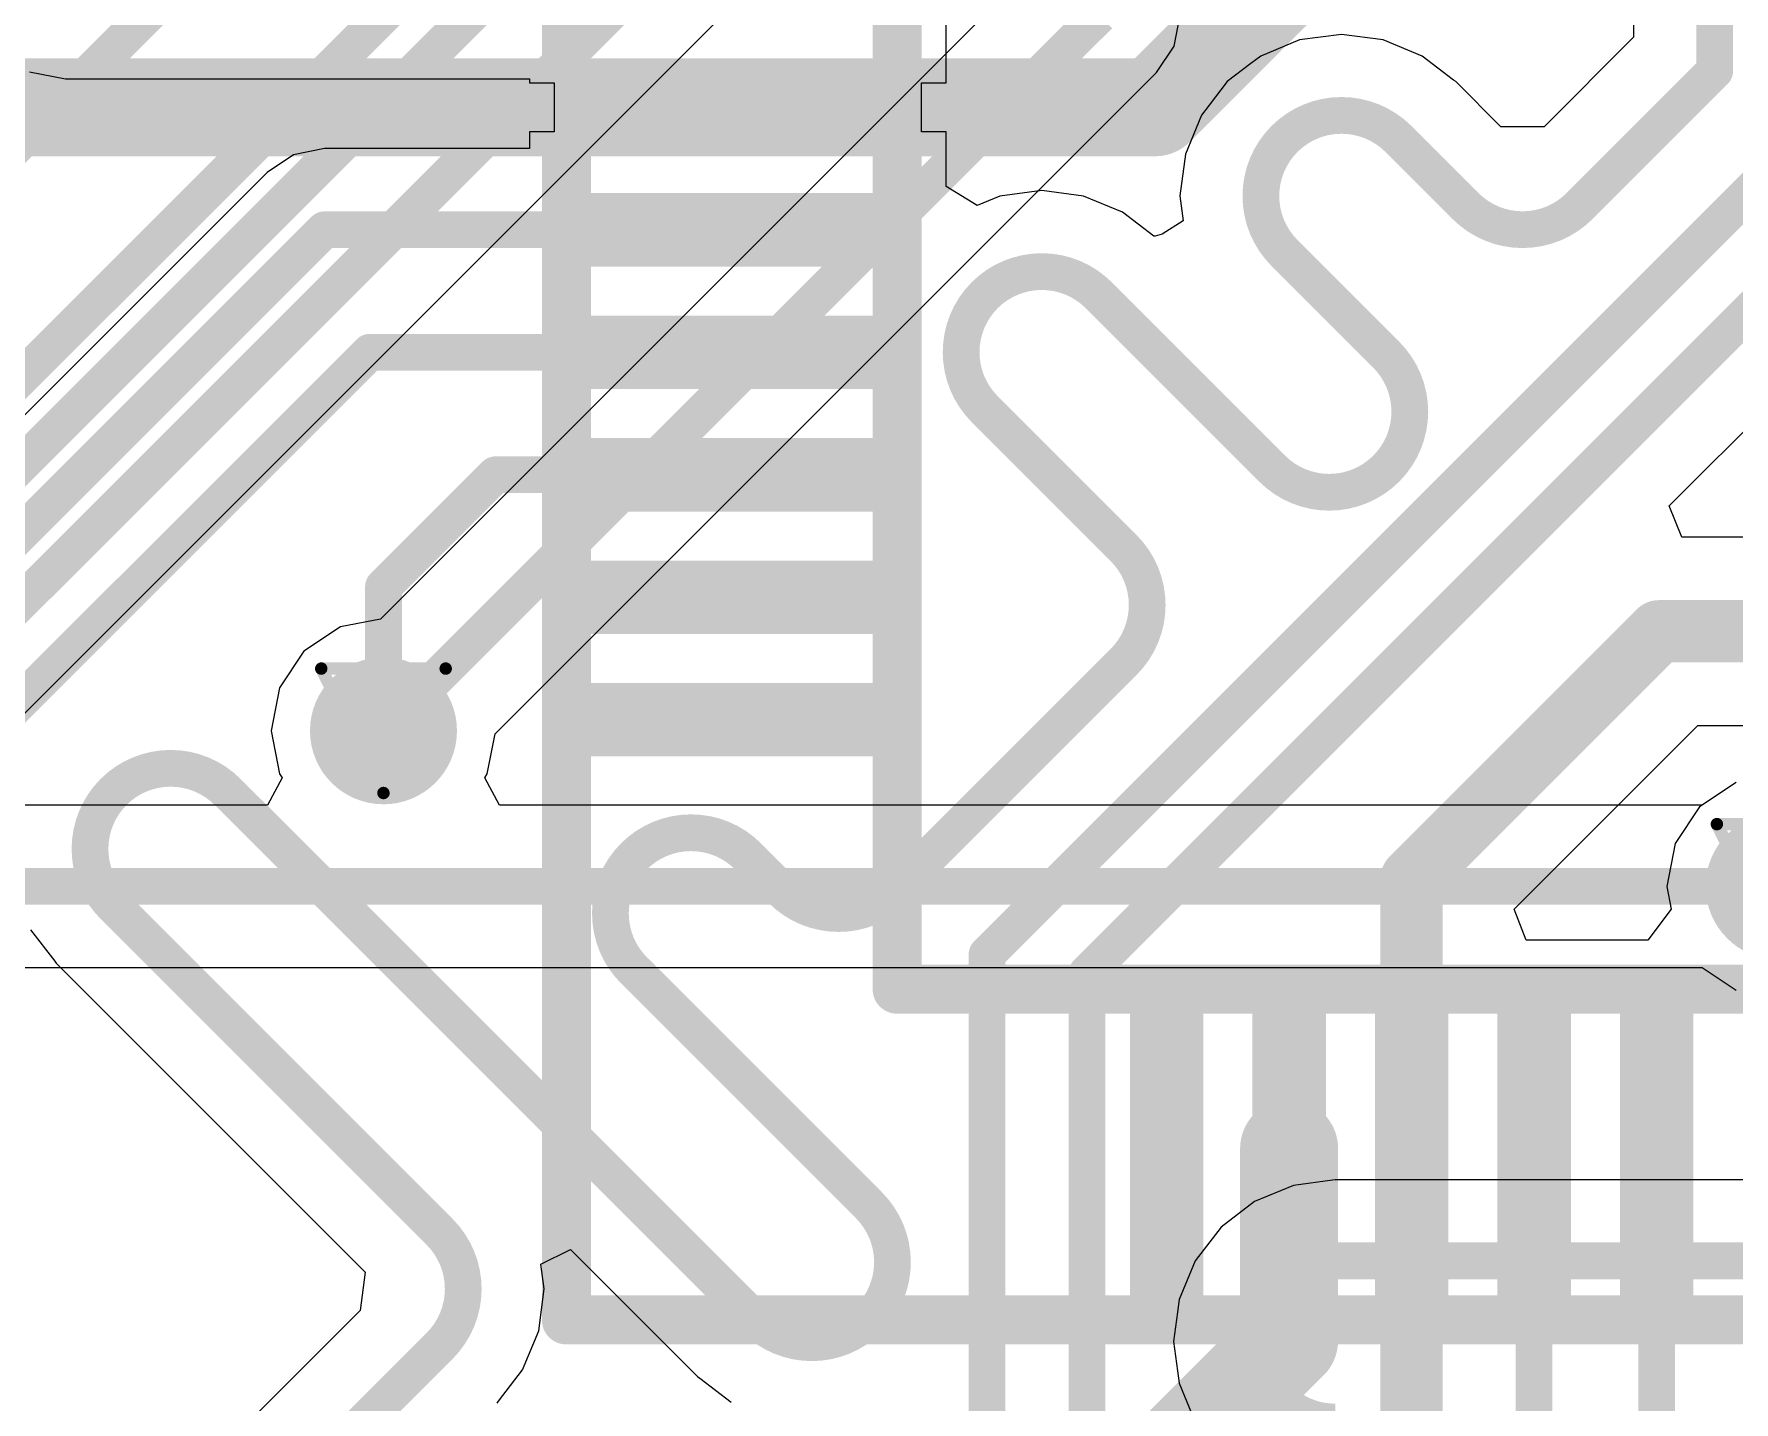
# Model space of a CAD drawing. Header units: millimetres. Extents: x 9.6 to 105, y 7.6 to 66.9.
# Drawn here: x 57.04 to 63.98, y 34.39 to 39.98 of the extents above; entities that cross this region are included whole.
import ezdxf

# ---------------------------------------------------------------- set-up
doc = ezdxf.new("R2010")
doc.units = ezdxf.units.MM
for name, color, linetype in [('BottomLayer', 5, 'Continuous'), ('BottomSolder', 6, 'Continuous'), ('DrillDrawing', 1, 'Continuous'), ('Mechanical2', 216, 'Continuous'), ('Mechanical3', 76, 'Continuous'), ('Mechanical5', 56, 'Continuous'), ('TopLayer', 1, 'Continuous'), ('TopOverlay', 2, 'Continuous'), ('TopPaste', 8, 'Continuous'), ('TopSolder', 216, 'Continuous'), ('ViaHoleLayer', 16, 'Continuous')]:
    doc.layers.add(name, color=color, linetype=linetype)

msp = doc.modelspace()

# ---------------------------------------------------------------- hatches: boundary and pattern name
at = {"layer": 'BottomLayer'}
h = msp.add_hatch(color=5, dxfattribs=at)
edge = h.paths.add_edge_path()
edge.add_arc((58.4708, 37.1348), 0.1999996, 0, 360)
h = msp.add_hatch(color=5, dxfattribs=at)
edge = h.paths.add_edge_path()
edge.add_arc((64.1673088, 36.4998), 0.1999996, 0, 360)
at = {"layer": 'BottomSolder'}
h = msp.add_hatch(color=6, dxfattribs=at)
edge = h.paths.add_edge_path()
edge.add_arc((58.4708, 37.1348), 0.2999994, 0, 360)
h = msp.add_hatch(color=6, dxfattribs=at)
edge = h.paths.add_edge_path()
edge.add_arc((64.1673088, 36.4998), 0.2999994, 0, 360)
at = {"layer": 'TopLayer'}
for points in [[(59.31727913, 39.8299813), (60.51727927, 39.8299813), (60.51727927, 39.5299819), (59.31727913, 39.5299819)], [(59.31727913, 39.3300077), (60.51727927, 39.3300077), (60.51727927, 39.0300083), (59.31727913, 39.0300083)], [(59.31727913, 38.82998329999999), (60.51727927, 38.82998329999999), (60.51727927, 38.5299839), (59.31727913, 38.5299839)], [(59.31727913, 38.3300097), (60.51727927, 38.3300097), (60.51727927, 38.0300103), (59.31727913, 38.0300103)], [(59.31727913, 37.8299853), (60.51727927, 37.8299853), (60.51727927, 37.5299859), (59.31727913, 37.5299859)], [(59.31727913, 37.3300117), (60.51727927, 37.3300117), (60.51727927, 37.0300123), (59.31727913, 37.0300123)], [(61.51728869999999, 36.03000287), (61.8172881, 36.03000287), (61.8172881, 34.83000273), (61.51728869999999, 34.83000273)], [(62.0173131, 36.03000287), (62.3173125, 36.03000287), (62.3173125, 34.83000273), (62.0173131, 34.83000273)], [(62.5172867, 36.03000287), (62.8172861, 36.03000287), (62.8172861, 34.83000273), (62.5172867, 34.83000273)], [(63.01731109999999, 36.03000287), (63.3173105, 36.03000287), (63.3173105, 34.83000273), (63.01731109999999, 34.83000273)], [(63.5172847, 36.03000287), (63.81728409999999, 36.03000287), (63.81728409999999, 34.83000273), (63.5172847, 34.83000273)]]:
    msp.add_hatch(color=1, dxfattribs=at).paths.add_polyline_path(points)
h = msp.add_hatch(color=1, dxfattribs=at)
edge = h.paths.add_edge_path()
edge.add_arc((58.4708, 37.1348), 0.1999996, 0, 360)
h = msp.add_hatch(color=1, dxfattribs=at)
edge = h.paths.add_edge_path()
edge.add_arc((64.1673088, 36.4998), 0.1999996, 0, 360)
at = {"layer": 'TopPaste'}
for points in [[(59.31727913, 39.8299813), (60.51727927, 39.8299813), (60.51727927, 39.5299819), (59.31727913, 39.5299819)], [(59.31727913, 39.3300077), (60.51727927, 39.3300077), (60.51727927, 39.0300083), (59.31727913, 39.0300083)], [(59.31727913, 38.82998329999999), (60.51727927, 38.82998329999999), (60.51727927, 38.5299839), (59.31727913, 38.5299839)], [(59.31727913, 38.3300097), (60.51727927, 38.3300097), (60.51727927, 38.0300103), (59.31727913, 38.0300103)], [(59.31727913, 37.8299853), (60.51727927, 37.8299853), (60.51727927, 37.5299859), (59.31727913, 37.5299859)], [(59.31727913, 37.3300117), (60.51727927, 37.3300117), (60.51727927, 37.0300123), (59.31727913, 37.0300123)], [(61.51728869999999, 36.03000287), (61.8172881, 36.03000287), (61.8172881, 34.83000273), (61.51728869999999, 34.83000273)], [(62.0173131, 36.03000287), (62.3173125, 36.03000287), (62.3173125, 34.83000273), (62.0173131, 34.83000273)], [(62.5172867, 36.03000287), (62.8172861, 36.03000287), (62.8172861, 34.83000273), (62.5172867, 34.83000273)], [(63.01731109999999, 36.03000287), (63.3173105, 36.03000287), (63.3173105, 34.83000273), (63.01731109999999, 34.83000273)], [(63.5172847, 36.03000287), (63.81728409999999, 36.03000287), (63.81728409999999, 34.83000273), (63.5172847, 34.83000273)]]:
    msp.add_hatch(color=8, dxfattribs=at).paths.add_polyline_path(points)
at = {"layer": 'TopSolder'}
for points in [[(59.31727913, 39.8299813), (60.51727927, 39.8299813), (60.51727927, 39.5299819), (59.31727913, 39.5299819)], [(59.31727913, 39.3300077), (60.51727927, 39.3300077), (60.51727927, 39.0300083), (59.31727913, 39.0300083)], [(59.31727913, 38.82998329999999), (60.51727927, 38.82998329999999), (60.51727927, 38.5299839), (59.31727913, 38.5299839)], [(59.31727913, 38.3300097), (60.51727927, 38.3300097), (60.51727927, 38.0300103), (59.31727913, 38.0300103)], [(59.31727913, 37.8299853), (60.51727927, 37.8299853), (60.51727927, 37.5299859), (59.31727913, 37.5299859)], [(59.31727913, 37.3300117), (60.51727927, 37.3300117), (60.51727927, 37.0300123), (59.31727913, 37.0300123)], [(61.51728869999999, 36.03000287), (61.8172881, 36.03000287), (61.8172881, 34.83000273), (61.51728869999999, 34.83000273)], [(62.0173131, 36.03000287), (62.3173125, 36.03000287), (62.3173125, 34.83000273), (62.0173131, 34.83000273)], [(62.5172867, 36.03000287), (62.8172861, 36.03000287), (62.8172861, 34.83000273), (62.5172867, 34.83000273)], [(63.01731109999999, 36.03000287), (63.3173105, 36.03000287), (63.3173105, 34.83000273), (63.01731109999999, 34.83000273)], [(63.5172847, 36.03000287), (63.81728409999999, 36.03000287), (63.81728409999999, 34.83000273), (63.5172847, 34.83000273)]]:
    msp.add_hatch(color=216, dxfattribs=at).paths.add_polyline_path(points)
h = msp.add_hatch(color=216, dxfattribs=at)
edge = h.paths.add_edge_path()
edge.add_arc((58.4708, 37.1348), 0.2999994, 0, 360)
h = msp.add_hatch(color=216, dxfattribs=at)
edge = h.paths.add_edge_path()
edge.add_arc((64.1673088, 36.4998), 0.2999994, 0, 360)
at = {"layer": 'ViaHoleLayer'}
h = msp.add_hatch(color=16, dxfattribs=at)
edge = h.paths.add_edge_path()
edge.add_arc((58.4708, 37.1348), 0.0999998, 0, 360)

# ---------------------------------------------------------------- linework, layer by layer
at = {"layer": 'BottomLayer'}
for p, q in [((56.7478926, 36.94849862), (60.93343414, 41.13404016)), ((61.06043414, 40.19305652), (58.45855974, 37.59118212)), ((61.69794112, 39.92899304), (61.72316586, 40.0558)), ((61.62611245999999, 39.82149008), (61.69794112, 39.92899304)), ((58.92718212, 37.12255973999999), (61.62611245999999, 39.82149008)), ((58.29521996, 37.55869043999999), (58.14636834, 37.45923166)), ((58.45855974, 37.59118212), (58.29521996, 37.55869043999999)), ((58.14636834, 37.45923166), (58.04690956, 37.31038004)), ((58.04690956, 37.31038004), (58.01198455999999, 37.1348)), ((58.01198455999999, 37.1348), (58.04690956, 36.95921996)), ((58.89469044000001, 36.95921996), (58.92718212, 37.12255973999999)), ((58.05763344, 36.94317224), (57.99776564, 36.83116586)), ((58.04690956, 36.95921996), (58.05763344, 36.94317224)), ((58.88396656, 36.94317224), (58.89469044000001, 36.95921996)), ((58.94383436, 36.83116586), (58.88396656, 36.94317224)), ((63.99172875999999, 36.92369043999999), (63.85325558, 36.83116586)), ((57.99776564, 36.83116586), (56.79649295999999, 36.83116586)), ((63.85325558, 36.83116586), (58.94383436, 36.83116586)), ((56.49985652, 36.16843414), (63.85325558, 36.16843414)), ((63.85325558, 36.16843414), (63.99172875999999, 36.07590955999999)), ((62.18506994, 35.2791776), (62.02597703999999, 35.21327984)), ((62.34479529999999, 35.30020626), (62.18506994, 35.2791776)), ((62.3557808, 35.30239066), (62.34479529999999, 35.30020626)), ((64.46728787999999, 35.30239066), (62.3557808, 35.30239066)), ((62.02597703999999, 35.21327984), (61.88936313999999, 35.10844896)), ((61.88936313999999, 35.10844896), (61.78453225999999, 34.97183252)), ((61.78453225999999, 34.97183252), (61.71863449999999, 34.81274216)), ((61.71863449999999, 34.81274216), (61.71197461999999, 34.7621606)), ((61.71197461999999, 34.7621606), (61.6954316, 34.64201606)), ((61.6954316, 34.64201606), (61.71197461999999, 34.5218639)), ((61.71197461999999, 34.5218639), (61.71863449999999, 34.47128234)), ((61.71863449999999, 34.47128234), (61.77219802, 34.3419684))]:
    msp.add_line(p, q, dxfattribs=at)
at = {"layer": 'BottomLayer', "const_width": 0.1499997}
for points in [[(53.0774148, 33.7466432), (61.0108, 41.6800284)], [(55.0208704, 37.5710704), (58.29299999999999, 40.8432)], [(53.28919999999999, 34.5186), (59.02959999999999, 40.259)], [(53.2638, 34.8488), (58.65459439999999, 40.23959439999999)], [(58.4708, 37.1348), (61.39179999999999, 40.0558)], [(56.36259999999999, 36.4998), (64.1673088, 36.4998)], [(62.3557808, 34.9710248), (66.395092, 34.9710248)]]:
    msp.add_lwpolyline(points, dxfattribs=at)
at = {"layer": 'BottomLayer', "const_width": 0.07499858}
for points in [[(58.43329944, 37.1348, 1), (58.50830056, 37.1348, 1)], [(62.31828023999999, 34.9710248, 1), (62.39328136, 34.9710248, 1)], [(62.31829802, 34.9710121, 1), (62.39329913999999, 34.9710121, 1)], [(61.98929944, 34.64201352, 1), (62.06430056, 34.64201352, 1)], [(61.98929944, 34.64201097999999, 1), (62.06430056, 34.64201097999999, 1)]]:
    msp.add_lwpolyline(points, format="xyb", close=True, dxfattribs=at)
at = {"layer": 'BottomLayer', "const_width": 0.1499997}
for points in [[(62.0268, 34.64201352, -0.4142135623730951), (62.35579858, 34.9710121)], [(62.35579858, 34.3130124, -0.4142135623730951), (62.0268, 34.64201097999999)]]:
    msp.add_lwpolyline(points, format="xyb", dxfattribs=at)
at = {"layer": 'DrillDrawing', "const_width": 0.0508}
for points in [[(58.21679999999999, 37.3888), (58.72479999999999, 37.3888)], [(58.21679999999999, 37.3888), (58.4708, 36.88079999999999)], [(58.4708, 36.88079999999999), (58.72479999999999, 37.3888)], [(63.9133088, 36.7538), (64.42130879999999, 36.7538)], [(63.9133088, 36.7538), (64.1673088, 36.2458)]]:
    msp.add_lwpolyline(points, dxfattribs=at)
at = {"layer": 'DrillDrawing', "const_width": 0.0254}
for points in [[(58.2041, 37.3888, 1), (58.22949999999999, 37.3888, 1)], [(58.2041, 37.3888, 1), (58.22949999999999, 37.3888, 1)], [(58.7121, 37.3888, 1), (58.7375, 37.3888, 1)], [(58.7121, 37.3888, 1), (58.7375, 37.3888, 1)], [(58.45809999999999, 36.88079999999999, 1), (58.4835, 36.88079999999999, 1)], [(58.45809999999999, 36.88079999999999, 1), (58.4835, 36.88079999999999, 1)], [(63.9006088, 36.7538, 1), (63.9260088, 36.7538, 1)], [(63.9006088, 36.7538, 1), (63.9260088, 36.7538, 1)]]:
    msp.add_lwpolyline(points, format="xyb", close=True, dxfattribs=at)
at = {"layer": 'Mechanical2', "const_width": 0.1999996}
for points in [[(60.56731599999999, 36.0799888), (60.56731599999999, 50.2800112)], [(60.56731599999999, 36.0799888), (74.7672876, 36.0799888)]]:
    msp.add_lwpolyline(points, dxfattribs=at)
at = {"layer": 'Mechanical2', "const_width": 0.0999998}
msp.add_lwpolyline([(60.5173161, 36.0799888, 1), (60.6173159, 36.0799888, 1)], format="xyb", close=True, dxfattribs=at)
msp.add_lwpolyline([(60.5173161, 36.0799888, 1), (60.6173159, 36.0799888, 1)], format="xyb", close=True, dxfattribs=at)
at = {"layer": 'Mechanical3', "const_width": 0.1999996}
for points in [[(59.21730599999999, 34.7299788), (59.21730599999999, 51.6300212)], [(59.21730599999999, 34.7299788), (76.1172976, 34.7299788)]]:
    msp.add_lwpolyline(points, dxfattribs=at)
at = {"layer": 'Mechanical3', "const_width": 0.0999998}
msp.add_lwpolyline([(59.1673061, 34.7299788, 1), (59.2673059, 34.7299788, 1)], format="xyb", close=True, dxfattribs=at)
msp.add_lwpolyline([(59.1673061, 34.7299788, 1), (59.2673059, 34.7299788, 1)], format="xyb", close=True, dxfattribs=at)
at = {"layer": 'Mechanical5', "const_width": 0.1999996}
for points in [[(59.21730599999999, 34.7299788), (59.21730599999999, 51.6300212)], [(59.21730599999999, 34.7299788), (76.1172976, 34.7299788)]]:
    msp.add_lwpolyline(points, dxfattribs=at)
at = {"layer": 'Mechanical5', "const_width": 0.0999998}
msp.add_lwpolyline([(59.1673061, 34.7299788, 1), (59.2673059, 34.7299788, 1)], format="xyb", close=True, dxfattribs=at)
msp.add_lwpolyline([(59.1673061, 34.7299788, 1), (59.2673059, 34.7299788, 1)], format="xyb", close=True, dxfattribs=at)
at = {"layer": 'TopLayer'}
for p, q in [((63.71800819999999, 38.05258582), (69.48462608, 43.8192037)), ((63.57325614, 40.6181052), (63.57325614, 39.96587638)), ((60.76727749999999, 39.7800068), (60.76727749999999, 40.2799804)), ((62.38103602, 39.97764928), (62.21030737999999, 39.95517281999999)), ((62.55176466, 39.95517281999999), (62.38103602, 39.97764928)), ((62.21030737999999, 39.95517281999999), (62.05121448, 39.88927506)), ((62.71085756, 39.88927506), (62.55176466, 39.95517281999999)), ((63.57325614, 39.96587638), (63.20817177999999, 39.60079201999999)), ((62.01074465999999, 39.85822101999999), (61.91410781999999, 39.78496996)), ((62.05121448, 39.88927506), (62.01074465999999, 39.85822101999999)), ((62.8387872, 39.79110914), (62.71085756, 39.88927506)), ((57.02637058, 39.82488098), (57.1734696, 39.79562018)), ((57.1734696, 39.79562018), (59.06728089999999, 39.79562018)), ((59.06728089999999, 39.79562018), (59.06728089999999, 39.7800068)), ((59.06728089999999, 39.7800068), (59.16728069999999, 39.7800068)), ((59.16728069999999, 39.7800068), (59.16728069999999, 39.5800072)), ((60.6672777, 39.5800072), (60.6672777, 39.7800068)), ((60.6672777, 39.7800068), (60.76727749999999, 39.7800068)), ((61.91406717999999, 39.78492424), (61.84082881999999, 39.68830518)), ((61.91409511999999, 39.78496233999999), (61.91406717999999, 39.78492424)), ((61.91410781999999, 39.78496996), (61.91409511999999, 39.78496233999999)), ((62.84802518, 39.7849344), (62.8387872, 39.79110914)), ((63.03212945999999, 39.60079456), (62.84802518, 39.7849344)), ((61.8097697, 39.64783028), (61.74387194, 39.48873738)), ((61.84082881999999, 39.68830518), (61.8097697, 39.64783028)), ((59.16728069999999, 39.5800072), (59.06728089999999, 39.5800072)), ((59.06728089999999, 39.5800072), (59.06728089999999, 39.51137386)), ((60.76727749999999, 39.5800072), (60.6672777, 39.5800072)), ((60.76727749999999, 39.35712727999999), (60.76727749999999, 39.5800072)), ((63.20817177999999, 39.60079201999999), (63.03212945999999, 39.60079456)), ((58.1031985, 39.48614912), (57.99569554, 39.41431792)), ((58.230008, 39.51137386), (58.1031985, 39.48614912)), ((59.06728089999999, 39.51137386), (58.230008, 39.51137386)), ((61.74387194, 39.48873738), (61.72139548, 39.31800874)), ((57.99569554, 39.41431792), (56.09143722, 37.51005705999999)), ((60.89428004, 39.27921277999999), (60.76727749999999, 39.35712727999999)), ((60.98682748, 39.317549), (60.89428004, 39.27921277999999)), ((61.15755612, 39.34002546), (60.98682748, 39.317549)), ((61.32828476, 39.317549), (61.15755612, 39.34002546)), ((61.48737512, 39.25165124), (61.32828476, 39.317549)), ((61.72139548, 39.31800874), (61.73473555999999, 39.21667035999999)), ((61.61491868, 39.1537825), (61.48737512, 39.25165124)), ((61.73473555999999, 39.21667035999999), (61.64892928, 39.16258613999999)), ((61.62033649999999, 39.15453434), (61.61491868, 39.1537825)), ((61.64892928, 39.16258613999999), (61.62033649999999, 39.15453434)), ((63.7706116, 37.92558581999999), (63.71800819999999, 38.05258582)), ((72.33298716, 37.92558581999999), (63.7706116, 37.92558581999999)), ((63.08608921999999, 36.4070011), (63.83589976, 37.15681418)), ((63.83589976, 37.15681418), (69.09988466, 37.15681418)), ((63.99172875999999, 36.92369043999999), (63.84287714, 36.82423166)), ((63.84287714, 36.82423166), (63.74341835999999, 36.67538004)), ((63.74341835999999, 36.67538004), (63.70849336, 36.4998)), ((63.70849336, 36.4998), (63.72695153999999, 36.40700364)), ((63.13476323999999, 36.2800011), (63.08608921999999, 36.4070011)), ((63.72695153999999, 36.40700364), (63.63184886, 36.2800011)), ((57.03063524, 36.3229144), (57.12875544, 36.19504318)), ((63.63184886, 36.2800011), (63.13476323999999, 36.2800011)), ((57.12875544, 36.19504318), (57.13494542, 36.1857798)), ((57.13494542, 36.1857798), (58.39554742, 34.92522606)), ((59.11370956, 34.95796411999999), (59.23399887999999, 35.01728327999999)), ((59.23399887999999, 35.01728327999999), (59.75235953999999, 34.49892008)), ((58.39554742, 34.92522606), (58.37605546, 34.7686757)), ((59.12704455999999, 34.85667908), (59.11370956, 34.95796411999999)), ((59.10456809999999, 34.68595044), (59.12704455999999, 34.85667908)), ((58.37605546, 34.7686757), (57.87768967999999, 34.27030992)), ((59.03867034, 34.52686008), (59.10456809999999, 34.68595044)), ((58.94050949999999, 34.39893551999999), (59.03867034, 34.52686008)), ((59.75235953999999, 34.49892008), (59.76159497999999, 34.49274788)), ((59.76159497999999, 34.49274788), (59.88950175999999, 34.39459974)), ((58.93437286, 34.38975088), (58.94050949999999, 34.39893551999999))]:
    msp.add_line(p, q, dxfattribs=at)
for points, const_width in [([(60.9346, 36.2222796), (70.6673212, 45.9550008)], 0.1499997), ([(61.34226999999999, 36.14547), (70.91730799999999, 45.720508)], 0.1499997), ([(63.904622, 39.82862239999999), (63.904622, 40.6181052)], 0.1499997), ([(61.6204, 39.6799816), (62.16731279999999, 40.2268944)], 0.3999992), ([(63.35278159999999, 39.276782), (63.904622, 39.82862239999999)], 0.1499997), ([(56.73841839999999, 39.6799816), (59.91727919999999, 39.6799816)], 0.3999992), ([(59.91727919999999, 39.6799816), (61.6204, 39.6799816)], 0.3999992), ([(62.6136924, 39.5506448), (62.8875044, 39.276782)], 0.1499997), ([(56.2286912, 37.1786912), (58.230008, 39.18000799999999)], 0.1499997), ([(58.230008, 39.18000799999999), (59.91727919999999, 39.18000799999999)], 0.1499997), ([(62.1484152, 39.0853676), (62.5636544, 38.6701284)], 0.1499997), ([(60.9248972, 38.9130032), (60.924948, 38.9130032)], 0.1499997), ([(61.3901744, 38.9130032), (62.0983772, 38.20485119999999)], 0.1499997), ([(55.2590716, 35.5243384), (58.4147168, 38.6799836)], 0.1499997), ([(58.4147168, 38.6799836), (59.91727919999999, 38.6799836)], 0.1499997), ([(60.9248972, 38.447726), (61.49172359999999, 37.8809504)], 0.1499997), ([(58.4708, 37.72281), (58.92799999999999, 38.18001)], 0.1499997), ([(58.92799999999999, 38.18001), (59.91727919999999, 38.18001)], 0.1499997), ([(61.4916728, 37.8809504), (61.49172359999999, 37.8809504)], 0.1499997), ([(58.4708, 37.1348), (58.4708, 37.72281)], 0.1499997), ([(62.6672864, 36.531804), (63.6766824, 37.5412)], 0.254), ([(63.6766824, 37.5412), (73.15199999999999, 37.5412)], 0.254), ([(60.56116919999999, 36.4851696), (61.49172359999999, 37.415724)], 0.1499997), ([(57.83452999999999, 36.885372), (59.98667199999999, 34.73323)], 0.1499997), ([(59.9586304, 36.6223804), (60.095892, 36.4851696)], 0.1499997), ([(62.6672864, 35.4300028), (62.6672864, 36.531804)], 0.254), ([(57.3692528, 36.42009479999999), (58.7000604, 35.089338)], 0.1499997), ([(60.9346, 33.7058), (60.9346, 36.2222796)], 0.1499997), ([(59.4933532, 36.15710319999999), (60.4519492, 35.1985072)], 0.1499997), ([(61.34226999999999, 30.0783244), (61.34226999999999, 36.14547)], 0.1499997), ([(62.16731279999999, 34.6456), (62.16731279999999, 35.4300028)], 0.3999992), ([(62.6672864, 33.13186159999999), (62.6672864, 35.4300028)], 0.254), ([(63.1673108, 31.92779999999999), (63.1673108, 35.4300028)], 0.1499997), ([(63.66728439999999, 33.8836), (63.66728439999999, 35.4300028)], 0.1499997), ([(61.7474, 34.2256872), (62.16731279999999, 34.6456)], 0.3999992), ([(58.64702519999999, 34.5710256), (58.7000604, 34.6240608)], 0.1499997), ([(58.1119996, 34.036), (58.64702519999999, 34.5710256)], 0.1499997), ([(61.7474, 30.8864), (61.7474, 34.2256872)], 0.3999992)]:
    msp.add_lwpolyline(points, dxfattribs=dict(at, const_width=const_width))
for points, const_width in [([(63.86712144, 39.82862239999999, 1), (63.94212255999999, 39.82862239999999, 1)], 0.07499858), ([(63.86712144, 39.82862239999999, 1), (63.94212255999999, 39.82862239999999, 1)], 0.07499858), ([(59.8172794, 39.6799816, 1), (60.01727899999999, 39.6799816, 1)], 0.1999996), ([(59.8172794, 39.6799816, 1), (60.01727899999999, 39.6799816, 1)], 0.1999996), ([(61.5204002, 39.6799816, 1), (61.72039979999999, 39.6799816, 1)], 0.1999996), ([(61.5204002, 39.6799816, 1), (61.72039979999999, 39.6799816, 1)], 0.1999996), ([(62.11089939999999, 39.5506448, 1), (62.18590051999999, 39.5506448, 1)], 0.07499858), ([(62.11090194, 39.55064734, 1), (62.18590306, 39.55064734, 1)], 0.07499858), ([(62.57617152, 39.5506448, 1), (62.65117264, 39.5506448, 1)], 0.07499858), ([(62.57619183999999, 39.5506448, 1), (62.65119296, 39.5506448, 1)], 0.07499858), ([(62.85000384, 39.276782, 1), (62.92500496, 39.276782, 1)], 0.07499858), ([(62.85002416, 39.27679724, 1), (62.92502528, 39.27679724, 1)], 0.07499858), ([(63.31528104, 39.276782, 1), (63.39028215999999, 39.276782, 1)], 0.07499858), ([(63.31529628, 39.27679724, 1), (63.39029739999999, 39.27679724, 1)], 0.07499858), ([(58.19250744, 39.18000799999999, 1), (58.26750856, 39.18000799999999, 1)], 0.07499858), ([(58.19250744, 39.18000799999999, 1), (58.26750856, 39.18000799999999, 1)], 0.07499858), ([(59.87977863999999, 39.18000799999999, 1), (59.95477975999999, 39.18000799999999, 1)], 0.07499858), ([(62.11089939999999, 39.08537267999999, 1), (62.18590051999999, 39.08537267999999, 1)], 0.07499858), ([(62.11091464, 39.0853676, 1), (62.18591575999999, 39.0853676, 1)], 0.07499858), ([(60.88739663999999, 38.9130032, 1), (60.96239775999999, 38.9130032, 1)], 0.07499858), ([(60.8874195, 38.91302098, 1), (60.96242061999999, 38.91302098, 1)], 0.07499858), ([(60.88742204, 38.91302352, 1), (60.96242316, 38.91302352, 1)], 0.07499858), ([(60.88744744, 38.9130032, 1), (60.96244855999999, 38.9130032, 1)], 0.07499858), ([(61.35267384, 38.9130032, 1), (61.42767495999999, 38.9130032, 1)], 0.07499858), ([(61.35269161999999, 38.91302098, 1), (61.42769274, 38.91302098, 1)], 0.07499858), ([(58.37721624, 38.6799836, 1), (58.45221736, 38.6799836, 1)], 0.07499858), ([(58.37721624, 38.6799836, 1), (58.45221736, 38.6799836, 1)], 0.07499858), ([(59.87977863999999, 38.6799836, 1), (59.95477975999999, 38.6799836, 1)], 0.07499858), ([(62.52613098, 38.67013601999999, 1), (62.6011321, 38.67013601999999, 1)], 0.07499858), ([(62.52615383999999, 38.6701284, 1), (62.60115496, 38.6701284, 1)], 0.07499858), ([(60.88739663999999, 38.447726, 1), (60.96239775999999, 38.447726, 1)], 0.07499858), ([(60.8874195, 38.44774886, 1), (60.96242061999999, 38.44774886, 1)], 0.07499858), ([(58.89049943999999, 38.18001, 1), (58.96550056, 38.18001, 1)], 0.07499858), ([(58.89049943999999, 38.18001, 1), (58.96550056, 38.18001, 1)], 0.07499858), ([(59.87977863999999, 38.18001, 1), (59.95477975999999, 38.18001, 1)], 0.07499858), ([(62.06085632, 38.20486136, 1), (62.13585744, 38.20486136, 1)], 0.07499858), ([(62.06087664, 38.20485119999999, 1), (62.13587776, 38.20485119999999, 1)], 0.07499858), ([(62.52612843999999, 38.20486136, 1), (62.60112956, 38.20486136, 1)], 0.07499858), ([(62.52613351999999, 38.20486644, 1), (62.60113464, 38.20486644, 1)], 0.07499858), ([(61.45417224, 37.8809504, 1), (61.52917336, 37.8809504, 1)], 0.07499858), ([(61.45419764, 37.88097072, 1), (61.52919875999999, 37.88097072, 1)], 0.07499858), ([(61.45422304, 37.8809504, 1), (61.52922416, 37.8809504, 1)], 0.07499858), ([(61.45422304, 37.8809504, 1), (61.52922416, 37.8809504, 1)], 0.07499858), ([(58.43329944, 37.72281, 1), (58.50830056, 37.72281, 1)], 0.07499858), ([(58.43329944, 37.72281, 1), (58.50830056, 37.72281, 1)], 0.07499858), ([(63.61318239999999, 37.5412, 1), (63.7401824, 37.5412, 1)], 0.127), ([(63.61318239999999, 37.5412, 1), (63.7401824, 37.5412, 1)], 0.127), ([(61.45419764, 37.41569859999999, 1), (61.52919875999999, 37.41569859999999, 1)], 0.07499858), ([(61.45422304, 37.415724, 1), (61.52922416, 37.415724, 1)], 0.07499858), ([(58.43329944, 37.1348, 1), (58.50830056, 37.1348, 1)], 0.07499858), ([(57.3317624, 36.88536692, 1), (57.40676351999999, 36.88536692, 1)], 0.07499858), ([(57.33176747999999, 36.885372, 1), (57.40676859999999, 36.885372, 1)], 0.07499858), ([(57.79702944, 36.885372, 1), (57.87203055999999, 36.885372, 1)], 0.07499858), ([(57.7970396, 36.885372, 1), (57.87204072, 36.885372, 1)], 0.07499858), ([(59.45586534, 36.62237278, 1), (59.53086645999999, 36.62237278, 1)], 0.07499858), ([(59.45586788, 36.62237532, 1), (59.530869, 36.62237532, 1)], 0.07499858), ([(59.92112984, 36.6223804, 1), (59.99613096, 36.6223804, 1)], 0.07499858), ([(59.92114, 36.62237532, 1), (59.99614111999999, 36.62237532, 1)], 0.07499858), ([(62.6037864, 36.531804, 1), (62.7307864, 36.531804, 1)], 0.127), ([(62.6037864, 36.531804, 1), (62.7307864, 36.531804, 1)], 0.127), ([(60.05837112, 36.4851442, 1), (60.13337224, 36.4851442, 1)], 0.07499858), ([(60.05839143999999, 36.4851696, 1), (60.13339256, 36.4851696, 1)], 0.07499858), ([(60.52364324, 36.4851442, 1), (60.59864436, 36.4851442, 1)], 0.07499858), ([(60.52366864, 36.4851696, 1), (60.59866975999999, 36.4851696, 1)], 0.07499858), ([(57.33175223999999, 36.42009479999999, 1), (57.40675336, 36.42009479999999, 1)], 0.07499858), ([(57.33176494, 36.42009734, 1), (57.40676606, 36.42009734, 1)], 0.07499858), ([(60.89709944, 36.2222796, 1), (60.97210056, 36.2222796, 1)], 0.07499858), ([(60.89709944, 36.2222796, 1), (60.97210056, 36.2222796, 1)], 0.07499858), ([(59.45585264, 36.15710319999999, 1), (59.53085376, 36.15710319999999, 1)], 0.07499858), ([(59.45586788, 36.15710319999999, 1), (59.530869, 36.15710319999999, 1)], 0.07499858), ([(61.30476943999999, 36.14547, 1), (61.37977056, 36.14547, 1)], 0.07499858), ([(61.30476943999999, 36.14547, 1), (61.37977056, 36.14547, 1)], 0.07499858), ([(62.067313, 35.4300028, 1), (62.2673126, 35.4300028, 1)], 0.1999996), ([(62.6037864, 35.4300028, 1), (62.7307864, 35.4300028, 1)], 0.127), ([(62.6037864, 35.4300028, 1), (62.7307864, 35.4300028, 1)], 0.127), ([(63.12981024, 35.4300028, 1), (63.20481136, 35.4300028, 1)], 0.07499858), ([(63.62978383999999, 35.4300028, 1), (63.70478496, 35.4300028, 1)], 0.07499858), ([(60.41444864, 35.1985072, 1), (60.48944976, 35.1985072, 1)], 0.07499858), ([(60.41446134, 35.19850466, 1), (60.48946246, 35.19850466, 1)], 0.07499858), ([(58.66254205999999, 35.08931514, 1), (58.73754318, 35.08931514, 1)], 0.07499858), ([(58.66255983999999, 35.089338, 1), (58.73756096, 35.089338, 1)], 0.07499858), ([(62.067313, 34.6456, 1), (62.2673126, 34.6456, 1)], 0.1999996), ([(62.067313, 34.6456, 1), (62.2673126, 34.6456, 1)], 0.1999996), ([(59.94917144, 34.73323, 1), (60.02417255999999, 34.73323, 1)], 0.07499858), ([(59.94918668, 34.73323, 1), (60.0241878, 34.73323, 1)], 0.07499858), ([(60.41445625999999, 34.73322745999999, 1), (60.48945738, 34.73322745999999, 1)], 0.07499858), ([(60.41446134, 34.73323254, 1), (60.48946246, 34.73323254, 1)], 0.07499858), ([(58.66254205999999, 34.62404301999999, 1), (58.73754318, 34.62404301999999, 1)], 0.07499858), ([(58.66255983999999, 34.6240608, 1), (58.73756096, 34.6240608, 1)], 0.07499858), ([(58.60952464, 34.5710256, 1), (58.68452576, 34.5710256, 1)], 0.07499858), ([(58.60952464, 34.5710256, 1), (58.68452576, 34.5710256, 1)], 0.07499858), ([(61.64740019999999, 34.2256872, 1), (61.8473998, 34.2256872, 1)], 0.1999996), ([(61.64740019999999, 34.2256872, 1), (61.8473998, 34.2256872, 1)], 0.1999996)]:
    msp.add_lwpolyline(points, format="xyb", close=True, dxfattribs=dict(at, const_width=const_width))
at = {"layer": 'TopLayer', "const_width": 0.1499997}
for points in [[(62.1484025, 39.55064734, -0.4142103644684597), (62.61367207999999, 39.5506448)], [(62.14839995999999, 39.08537267999999, -0.4142135623730951), (62.14839995999999, 39.5506448)], [(63.35279684, 39.27679724, -0.4142103644859175), (62.88752471999999, 39.27679724)], [(60.9249226, 38.91302352, -0.4142103644684597), (61.39019217999999, 38.91302098)], [(60.92492006000001, 38.44774886, -0.4142135623730951), (60.92492006000001, 38.91302098)], [(62.56363154, 38.67013601999999, -0.4142103644684598), (62.56363407999999, 38.20486644)], [(62.56362899999999, 38.20486136, -0.4142135623730951), (62.09835688, 38.20486136)], [(61.49169819999999, 37.88097072, -0.4142103644684592), (61.49169819999999, 37.41569859999999)], [(57.36926803999999, 36.885372, -0.4142135623730951), (57.83454016, 36.885372)], [(57.3692655, 36.42009734, -0.4142103644684597), (57.36926296, 36.88536692)], [(59.49336844, 36.62237532, -0.4142135623730951), (59.95864055999999, 36.62237532)], [(59.49336844, 36.15710319999999, -0.4142103644684597), (59.49336589999999, 36.62237278)], [(60.5611438, 36.4851442, -0.4142103644859175), (60.09587167999999, 36.4851442)], [(60.4519619, 35.19850466, -0.4142135623730951), (60.4519619, 34.73323254)], [(58.70004261999999, 35.08931514, -0.4142103644684592), (58.70004261999999, 34.62404301999999)], [(60.45195682, 34.73322745999999, -0.4142103644684598), (59.98668724, 34.73323)]]:
    msp.add_lwpolyline(points, format="xyb", dxfattribs=at)
at = {"layer": 'TopOverlay', "const_width": 0.1999996}
for points in [[(60.56731599999999, 36.0799888), (60.56731599999999, 36.65499399999999)], [(60.56731599999999, 36.0799888), (61.1423212, 36.0799888)]]:
    msp.add_lwpolyline(points, dxfattribs=at)
at = {"layer": 'TopOverlay', "const_width": 0.0999998}
for points in [[(60.5173161, 36.65499399999999, 1), (60.6173159, 36.65499399999999, 1)], [(60.5173161, 36.0799888, 1), (60.6173159, 36.0799888, 1)], [(60.5173161, 36.0799888, 1), (60.6173159, 36.0799888, 1)], [(61.09232129999999, 36.0799888, 1), (61.19232109999999, 36.0799888, 1)]]:
    msp.add_lwpolyline(points, format="xyb", close=True, dxfattribs=at)

doc.saveas('drawing.dxf')
